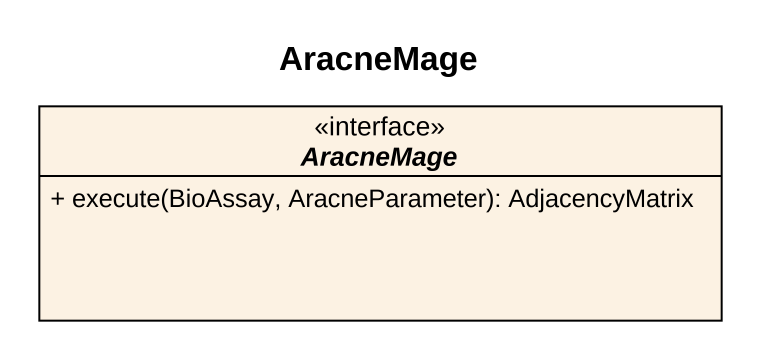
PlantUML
@startuml
title AracneMage
hide circle
hide empty members
skinparam classAttributeIconSize 0
interface AracneMage <<interface>> {
  + execute(BioAssay, AracneParameter): AdjacencyMatrix
}
@enduml
